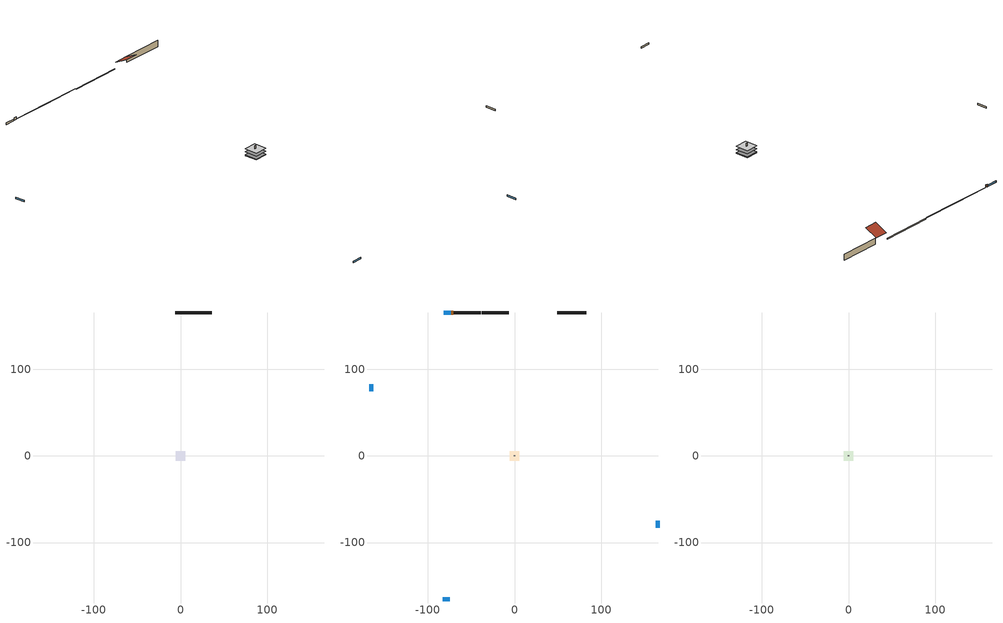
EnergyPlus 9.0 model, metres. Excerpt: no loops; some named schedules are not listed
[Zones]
crawlspace
 floor foundation (SlabConstruction): -5.28,-5.28 -5.28,5.28 5.28,5.28 5.28,-5.28 z0
 wall foundation (FndWallConstruction): 36.36,165.76 -5.87,165.76 z0:0.61
living
 floor to crawlspace (FndCeilingConstruction Reversed): 5.28,-5.28 5.28,5.28 -5.28,5.28 -5.28,-5.28 z0.61
 floor adiabatic (AdiabaticFloorConstruction): 5.28,5.28 5.28,-5.28 -5.28,-5.28 -5.28,5.28 z3.05
 wall outside (WallConstruction): 82.88,165.76 49.21,165.76 z0.61:5.49
 wall outside (RimJoistConstruction): -6.8,165.76 -37.95,165.76 z0.61:0.91
 wall outside (RimJoistConstruction 1): -38.88,165.76 -70.04,165.76 z0.61:0.91
 wall outside (AdiabaticWallConstruction 1): -70.96,165.76 -72.79,165.76 z0.61:2.64
 wall outside (AdiabaticWallConstruction): 165.76,-82.88 165.76,-74.65 / -73.72,165.76 -81.95,165.76 / -82.88,-165.76 -74.65,-165.76 / -165.76,82.88 -165.76,74.65 z0.61:1.83
 wall to unfinished attic (WallConstruction 1 Reversed): -0.61,0 0.61,0 z5.49:7.92
 window (WindowConstruction 2): 165.76,-82.88 165.76,-74.65 z0.61:1.83
 window (WindowConstruction): -73.72,165.76 -81.95,165.76 z0.61:1.83
 window (WindowConstruction 1): -82.88,-165.76 -74.65,-165.76 z0.61:1.83
 window (WindowConstruction 3): -165.76,82.88 -165.76,74.65 z0.61:1.83
 door (Door): -70.97,165.76 -72.79,165.76 z0.61:2.64
unfinished attic
 floor to living (FloorConstruction): -5.28,-5.28 -5.28,5.28 5.28,5.28 5.28,-5.28 z5.49
 roof outside (RoofConstruction): 37.29,165.76,5.49 37.29,155.93,10.4 48.28,155.93,10.4 48.28,165.76,5.49
[Building]
Building 1: Terrain=Suburbs
[Site:Location]
Denver Intl Ap_CO_USA: Latitude {deg}=39.83; Longitude {deg}=-104.65; Time Zone {hr}=-7; Elevation {m}=1650
[Site:GroundTemperature:Deep]
10.8753, 10.8753, 10.8753, 10.8753, 10.8753, 10.8753, 10.8753, 10.8753, 10.8753, 10.8753, 10.8753, 10.8753
[Site:WaterMainsTemperature]
Calculation Method=Schedule; Temperature Schedule=Schedule Fixed Interval 1; Annual Average Outdoor Air Temperature {C}=10.8753; Maximum Difference In Monthly Average Outdoor Air Temperatures {deltaC}=23.1524
[Material] Roughness=Rough; Thermal Absorptance=0.9
Name | Thickness {m} | Conductivity {W/m-K} | Density {kg/m3} | Specific Heat {J/kg-K} | Solar Absorptance | Visible Absorptance
Asphalt Shingles&#44 Dark | 0.009525 | 0.162714 | 1121.4 | 1465.45 | 0.75 | 0.75
Concrete 8.0 in. | 0.2032 | 1.803125 | 2242.8 | 837.4 | 0.7 | 0.7
DoorMaterial | 0.04445 | 0.127484 | 512.64 | 1214.23 | 0.7 | 0.7
Drywall 0.5 in. | 0.0127 | 0.160291 | 801 | 837.4 | 0.5 | 0.1
Floor Covering | 0.0127 | 0.0433444 | 54.468 | 1339.84 | 0.9 | 0.7
FloorFinStudAndAirFloor | 0.1397 | 0.562884 | 67.691 | 1210.98 | 0.7 | 0.7
FloorIns | 0.1397 | 0.0306772 | 92.3553 | 1139.71 | 0.7 | 0.7
FloorUATrussandIns | 0.1397 | 0.0217473 | 70.6482 | 1180.43 | 0.7 | 0.7
FoundationExtVertIns | 0.150178 | 0.029427 | 32.04 | 1214.23 | 0.7 | 0.7
Plywood 0.75 in. | 0.01905 | 0.115458 | 512.64 | 1214.23 | 0.7 | 0.7
res furniture material living | 0.06096 | 0.115458 | 640.8 | 1214.23 | 0.6 | 0.1
RimJoistSheathing | 0.0508 | 0.115458 | 512.64 | 1214.23 | 0.7 | 0.7
RimJoistStudAndCavity | 0.0508 | 0.124908 | 125.044 | 1163.47 | 0.7 | 0.7
RoofUARoofIns | 0.0889 | 1.16678 | 78.34581 | 1123.46 | 0.7 | 0.7
Soil 0.5 in. | 0.0127 | 1.731 | 1842.3 | 418.7 | 0.7 | 0.7
Stucco&#44 Medium/Dark | 0.0254 | 0.649125 | 1281.6 | 879.27 | 0.75 | 0.75
WallRigidIns | 0.051816 | 0.029427 | 32.04 | 1214.23 | 0.75 | 0.75
WallSheathing | 0.0127 | 0.115458 | 512.64 | 1214.23 | 0.7 | 0.7
WallStudAndCavity | 0.1397 | 0.189632 | 139.0536 | 1170.24 | 0.7 | 0.7
WallStudAndCavity 1 | 0.0889 | 0.402102 | 83.0341 | 1211.67 | 0.7 | 0.7
WallStudAndCavity 2 | 0.1397 | 0.155283 | 139.0536 | 1170.24 | 0.7 | 0.7
WallStudAndCavity 3 | 0.0889 | 0.397942 | 83.0341 | 1211.67 | 0.7 | 0.7
Wood Floor | 0.015875 | 0.115458 | 544.68 | 1214.23 | 0.7 | 0.7
Wood&#44 Light; Wood&#44 Light 1; Wood&#44 Light 2 | 0.0254 | 0.102417 | 544.68 | 1172.36 | 0.75 | 0.75
[WindowMaterial:Shade] Solar Transmittance=0.822706; Solar Reflectance=0.177284; Visible Transmittance=0.822706; Visible Reflectance=0.177284; Infrared Hemispherical Emissivity=1e-005; Infrared Transmittance=0.822706; Thickness {m}=0.0001; Conductivity {W/m-K}=10000; Shade to Glass Distance {m}=0.001; Top Opening Multiplier=0; Bottom Opening Multiplier=0; Left-Side Opening Multiplier=0; Right-Side Opening Multiplier=0; Airflow Permeability=0
CoolingShade; CoolingShade 1; CoolingShade 2; CoolingShade 3
[WindowMaterial:SimpleGlazingSystem]
WindowMaterial: U-Factor {W/m2-K}=1.9873; Solar Heat Gain Coefficient=0.34
[Construction]
AdiabaticFloorConstruction: FloorFinStudAndAirFloor, Plywood 0.75 in., Wood Floor, Floor Covering
AdiabaticWallConstruction; AdiabaticWallConstruction 1: Stucco&#44 Medium/Dark, WallStudAndCavity 1, Drywall 0.5 in.
Door: DoorMaterial
FloorConstruction: FloorUATrussandIns, Drywall 0.5 in.
FndCeilingConstruction Reversed: Floor Covering, Plywood 0.75 in., FloorIns
FndWallConstruction: Concrete 8.0 in.
PartitionWallConstruction: WallStudAndCavity 3, Drywall 0.5 in.
res furniture construction living: res furniture material living
RimJoistConstruction: Wood&#44 Light 1, WallRigidIns, RimJoistSheathing, RimJoistStudAndCavity, Drywall 0.5 in.
RimJoistConstruction 1: Wood&#44 Light 2, WallRigidIns, RimJoistSheathing, RimJoistStudAndCavity, Drywall 0.5 in.
RoofConstruction: Asphalt Shingles&#44 Dark, WallSheathing, RoofUARoofIns
SlabConstruction: Soil 0.5 in.
WallConstruction: Wood&#44 Light, WallRigidIns, WallSheathing, WallStudAndCavity, Drywall 0.5 in.
WallConstruction 1 Reversed: Drywall 0.5 in., WallStudAndCavity 2, WallSheathing, WallRigidIns
WindowConstruction; WindowConstruction 1; WindowConstruction 2; WindowConstruction 3: WindowMaterial
[Zone]
Name | Volume {m3}
crawlspace | 67.9564
living | 577.664
unfinished attic | 98.0924
[ZoneInfiltration:DesignFlowRate] Schedule=Always On Discrete
Name | Zone or ZoneList | Design Flow Rate Calculation Method | Air Changes per Hour {1/hr} | Constant Term Coefficient | Temperature Term Coefficient | Velocity Term Coefficient | Velocity Squared Term Coefficient | Design Flow Rate {m3/s}
res infil|crawlspace | crawlspace | AirChanges/Hour | 0.00666667 | 1 | 0 | 0 | 0
res infil_1 flow; res nv_1 flow | living | Flow/Zone |  |  |  |  |  | 0
[InternalMass] Zone=living; Surface Area {m2}=222.967
Name | Construction
living Partition | PartitionWallConstruction
res furniture mass living | res furniture construction living
[People]
res occupants|living: Zone or ZoneList=living; Number of People Schedule=res occupants schedule; Number of People Calculation Method=People; Number of People=3; Fraction Radiant=0.314171; Sensible Heat Fraction=0.56303; Activity Level Schedule=Schedule Ruleset 1; Carbon Dioxide Generation Rate {m3/s-W}=0; Enable ASHRAE 55 Comfort Warnings=No; Mean Radiant Temperature Calculation Type=ZoneAveraged
[Lights]
res lighting living: Zone or ZoneList=living; Schedule=res lighting schedule; Design Level Calculation Method=LightingLevel; Lighting Level {W}=715.057; Return Air Fraction=0; Fraction Radiant=0.6; Fraction Visible=0.2; Fraction Replaceable=1
[ElectricEquipment] Zone or ZoneList=living; Design Level Calculation Method=EquipmentLevel
Name | Schedule | Design Level {W} | Fraction Latent | Fraction Radiant | Fraction Lost
res cd electric | res cd electric | 217.672 | 0.0148467 | 0.0802375 | 0.851424
res cw | Hot Water Draw Profile | 14.3155 | 0.0307085 | 0.159377 | 0.703663
res dw | Hot Water Draw Profile | 35.0756 | 0.300795 | 0.180477 | 0.39841
res infil_1 bath fan; res infil_1 range fan | Always On Discrete | 0 | 0 | 0 | 1
res infil_1 house fan | Always On Discrete | 0 | 0 | 0 | 0.5
res misc plug loads|living | res misc plug loads schedule | 533.437 | 0.0446692 | 0.512755 | 0.100739
res misc television | res misc plug loads schedule | 151.434 | 0 | 0.6 | 0
res range electric | res range electric | 201.331 | 0.0799894 | 0.4318 | 0.200344
res refrig | res refrig | 103.632 | 0 | 0.6 | 0
[OtherEquipment] Fuel Type=None; Zone or ZoneList=living; Schedule=res shower; Design Level Calculation Method=EquipmentLevel; Fraction Lost=0
Name | Design Level {W} | Fraction Latent | Fraction Radiant
res shower Latent | 59.1687 | 1 | 0
res shower Sensible | -58.3132 | 0 | 0.6
[ZoneInfiltration:EffectiveLeakageArea]
res infil|unfinished attic: Zone=unfinished attic; Schedule=Always On Discrete; Effective Air Leakage Area {cm2}=3716.12; Stack Coefficient=0.000341552; Wind Coefficient=3.46961e-05
[WindowShadingControl] Zone=living; Shading Type=InteriorShade; Shading Control Type=OnIfScheduleAllows; Shading Control Is Scheduled=Yes; Glare Control Is Active=No; Multiple Surface Control Type=Group
Name | Schedule | Shading Device Material | Fenestration Surface Name 1
WindowShadingControl | Window shading schedule | CoolingShade | Window_agwall-1_north
WindowShadingControl 1 | Window shading schedule 1 | CoolingShade 1 | Window_agwall-1_south
WindowShadingControl 2 | Window shading schedule 2 | CoolingShade 2 | Window_agwall-1_east
WindowShadingControl 3 | Window shading schedule 3 | CoolingShade 3 | Window_agwall-1_west
[SurfaceProperty:ExposedFoundationPerimeter]
Foundation_Slab: Exposed Perimeter Calculation Method=TotalExposedPerimeter; Total Exposed Perimeter {m}=42.2331; Exposed Perimeter Fraction=1
[Foundation:Kiva]
Foundation Kiva 1: Interior Horizontal Insulation Depth {m}=0; Exterior Horizontal Insulation Width {m}=0; Exterior Vertical Insulation Material=FoundationExtVertIns; Exterior Vertical Insulation Depth {m}=0.6096; Wall Height Above Grade {m}=0.2032; Wall Depth Below Slab {m}=0.2032; Footing Depth {m}=0.3
[Foundation:Kiva:Settings]
Soil Conductivity {W/m-K}=1.731; Soil Density {kg/m3}=1842.3; Soil Specific Heat {J/kg-K}=418.7; Ground Solar Absorptivity=0.9; Ground Thermal Absorptivity=0.9; Ground Surface Roughness {m}=0.03; Far-Field Width {m}=40; Deep-Ground Boundary Condition=ZeroFlux; Deep-Ground Depth {m}=40; Minimum Cell Dimension {m}=0.02; Maximum Cell Growth Coefficient=1.5; Simulation Timestep=Hourly
[Exterior:Lights]
res lighting exterior: Schedule=res lighting schedule; Design Level {W}=66.2368
[Schedule:Week:Daily]
res occupants schedule Week Rule - Jan1-Jan6: Schedule Day 5, res occupants schedule allday1, res occupants schedule allday1, res occupants schedule allday1, res occupants schedule allday1, res occupants schedule allday1, res occupants schedule allday1, Schedule Day 5, Schedule Day 5, Schedule Day 5, Schedule Day 5, Schedule Day 5
res occupants schedule Week Rule - Jan7-Jan27: res occupants schedule allday1, res occupants schedule allday1, res occupants schedule allday1, res occupants schedule allday1, res occupants schedule allday1, res occupants schedule allday1, res occupants schedule allday1, Schedule Day 5, Schedule Day 5, Schedule Day 5, Schedule Day 5, Schedule Day 5
res occupants schedule Week Rule - Jan28-Feb3: res occupants schedule allday1, res occupants schedule allday1, res occupants schedule allday1, res occupants schedule allday1, res occupants schedule allday2, res occupants schedule allday2, res occupants schedule allday2, Schedule Day 5, Schedule Day 5, Schedule Day 5, Schedule Day 5, Schedule Day 5
res occupants schedule Week Rule - Feb4-Feb24: res occupants schedule allday2, res occupants schedule allday2, res occupants schedule allday2, res occupants schedule allday2, res occupants schedule allday2, res occupants schedule allday2, res occupants schedule allday2, Schedule Day 5, Schedule Day 5, Schedule Day 5, Schedule Day 5, Schedule Day 5
res occupants schedule Week Rule - Feb25-Mar3: res occupants schedule allday2, res occupants schedule allday2, res occupants schedule allday2, res occupants schedule allday2, res occupants schedule allday3, res occupants schedule allday3, res occupants schedule allday3, Schedule Day 5, Schedule Day 5, Schedule Day 5, Schedule Day 5, Schedule Day 5
res occupants schedule Week Rule - Mar4-Mar31: res occupants schedule allday3, res occupants schedule allday3, res occupants schedule allday3, res occupants schedule allday3, res occupants schedule allday3, res occupants schedule allday3, res occupants schedule allday3, Schedule Day 5, Schedule Day 5, Schedule Day 5, Schedule Day 5, Schedule Day 5
res occupants schedule Week Rule - Apr1-Apr28: res occupants schedule allday4, res occupants schedule allday4, res occupants schedule allday4, res occupants schedule allday4, res occupants schedule allday4, res occupants schedule allday4, res occupants schedule allday4, Schedule Day 5, Schedule Day 5, Schedule Day 5, Schedule Day 5, Schedule Day 5
res occupants schedule Week Rule - Apr29-May5: res occupants schedule allday4, res occupants schedule allday4, res occupants schedule allday5, res occupants schedule allday5, res occupants schedule allday5, res occupants schedule allday5, res occupants schedule allday5, Schedule Day 5, Schedule Day 5, Schedule Day 5, Schedule Day 5, Schedule Day 5
res occupants schedule Week Rule - May6-May26: res occupants schedule allday5, res occupants schedule allday5, res occupants schedule allday5, res occupants schedule allday5, res occupants schedule allday5, res occupants schedule allday5, res occupants schedule allday5, Schedule Day 5, Schedule Day 5, Schedule Day 5, Schedule Day 5, Schedule Day 5
res occupants schedule Week Rule - May27-Jun2: res occupants schedule allday5, res occupants schedule allday5, res occupants schedule allday5, res occupants schedule allday5, res occupants schedule allday5, res occupants schedule allday6, res occupants schedule allday6, Schedule Day 5, Schedule Day 5, Schedule Day 5, Schedule Day 5, Schedule Day 5
res occupants schedule Week Rule - Jun3-Jun30: res occupants schedule allday6, res occupants schedule allday6, res occupants schedule allday6, res occupants schedule allday6, res occupants schedule allday6, res occupants schedule allday6, res occupants schedule allday6, Schedule Day 5, Schedule Day 5, Schedule Day 5, Schedule Day 5, Schedule Day 5
res occupants schedule Week Rule - Jul1-Jul28: res occupants schedule allday7, res occupants schedule allday7, res occupants schedule allday7, res occupants schedule allday7, res occupants schedule allday7, res occupants schedule allday7, res occupants schedule allday7, Schedule Day 5, Schedule Day 5, Schedule Day 5, Schedule Day 5, Schedule Day 5
res occupants schedule Week Rule - Jul29-Aug4: res occupants schedule allday7, res occupants schedule allday7, res occupants schedule allday7, res occupants schedule allday8, res occupants schedule allday8, res occupants schedule allday8, res occupants schedule allday8, Schedule Day 5, Schedule Day 5, Schedule Day 5, Schedule Day 5, Schedule Day 5
res occupants schedule Week Rule - Aug5-Aug25: res occupants schedule allday8, res occupants schedule allday8, res occupants schedule allday8, res occupants schedule allday8, res occupants schedule allday8, res occupants schedule allday8, res occupants schedule allday8, Schedule Day 5, Schedule Day 5, Schedule Day 5, Schedule Day 5, Schedule Day 5
res occupants schedule Week Rule - Aug26-Sep1: res occupants schedule allday8, res occupants schedule allday8, res occupants schedule allday8, res occupants schedule allday8, res occupants schedule allday8, res occupants schedule allday8, res occupants schedule allday9, Schedule Day 5, Schedule Day 5, Schedule Day 5, Schedule Day 5, Schedule Day 5
res occupants schedule Week Rule - Sep2-Sep29: res occupants schedule allday9, res occupants schedule allday9, res occupants schedule allday9, res occupants schedule allday9, res occupants schedule allday9, res occupants schedule allday9, res occupants schedule allday9, Schedule Day 5, Schedule Day 5, Schedule Day 5, Schedule Day 5, Schedule Day 5
res occupants schedule Week Rule - Sep30-Oct6: res occupants schedule allday9, res occupants schedule allday10, res occupants schedule allday10, res occupants schedule allday10, res occupants schedule allday10, res occupants schedule allday10, res occupants schedule allday10, Schedule Day 5, Schedule Day 5, Schedule Day 5, Schedule Day 5, Schedule Day 5
res occupants schedule Week Rule - Oct7-Oct27: res occupants schedule allday10, res occupants schedule allday10, res occupants schedule allday10, res occupants schedule allday10, res occupants schedule allday10, res occupants schedule allday10, res occupants schedule allday10, Schedule Day 5, Schedule Day 5, Schedule Day 5, Schedule Day 5, Schedule Day 5
res occupants schedule Week Rule - Oct28-Nov3: res occupants schedule allday10, res occupants schedule allday10, res occupants schedule allday10, res occupants schedule allday10, res occupants schedule allday11, res occupants schedule allday11, res occupants schedule allday11, Schedule Day 5, Schedule Day 5, Schedule Day 5, Schedule Day 5, Schedule Day 5
res occupants schedule Week Rule - Nov4-Nov24: res occupants schedule allday11, res occupants schedule allday11, res occupants schedule allday11, res occupants schedule allday11, res occupants schedule allday11, res occupants schedule allday11, res occupants schedule allday11, Schedule Day 5, Schedule Day 5, Schedule Day 5, Schedule Day 5, Schedule Day 5
res occupants schedule Week Rule - Nov25-Dec1: res occupants schedule allday11, res occupants schedule allday11, res occupants schedule allday11, res occupants schedule allday11, res occupants schedule allday11, res occupants schedule allday11, res occupants schedule allday12, Schedule Day 5, Schedule Day 5, Schedule Day 5, Schedule Day 5, Schedule Day 5
res occupants schedule Week Rule - Dec2-Dec31: res occupants schedule allday12, res occupants schedule allday12, res occupants schedule allday12, res occupants schedule allday12, res occupants schedule allday12, res occupants schedule allday12, res occupants schedule allday12, Schedule Day 5, Schedule Day 5, Schedule Day 5, Schedule Day 5, Schedule Day 5
Schedule Ruleset 1 Week Rule - Jan1-Dec31: Schedule Day 6, Schedule Day 6, Schedule Day 6, Schedule Day 6, Schedule Day 6, Schedule Day 6, Schedule Day 6, Schedule Day 6, Schedule Day 6, Schedule Day 6, Schedule Day 6, Schedule Day 6
[Schedule:Year]
res lighting schedule: res lighting schedule Week Rule - Jan1-Jan6, 1, 1, 1, 6, res lighting schedule Week Rule - Jan7-Jan27, 1, 7, 1, 27, res lighting schedule Week Rule - Jan28-Feb3, 1, 28, 2, 3, res lighting schedule Week Rule - Feb4-Feb24, 2, 4, 2, 24, res lighting schedule Week Rule - Feb25-Mar3, 2, 25, 3, 3, res lighting schedule Week Rule - Mar4-Mar31, 3, 4, 3, 31, res lighting schedule Week Rule - Apr1-Apr28, 4, 1, 4, 28, res lighting schedule Week Rule - Apr29-May5, 4, 29, 5, 5, res lighting schedule Week Rule - May6-May26, 5, 6, 5, 26, res lighting schedule Week Rule - May27-Jun2, 5, 27, 6, 2, res lighting schedule Week Rule - Jun3-Jun30, 6, 3, 6, 30, res lighting schedule Week Rule - Jul1-Jul28, 7, 1, 7, 28, res lighting schedule Week Rule - Jul29-Aug4, 7, 29, 8, 4, res lighting schedule Week Rule - Aug5-Aug25, 8, 5, 8, 25, res lighting schedule Week Rule - Aug26-Sep1, 8, 26, 9, 1, res lighting schedule Week Rule - Sep2-Sep29, 9, 2, 9, 29, res lighting schedule Week Rule - Sep30-Oct6, 9, 30, 10, 6, res lighting schedule Week Rule - Oct7-Oct27, 10, 7, 10, 27, res lighting schedule Week Rule - Oct28-Nov3, 10, 28, 11, 3, res lighting schedule Week Rule - Nov4-Nov24, 11, 4, 11, 24, res lighting schedule Week Rule - Nov25-Dec1, 11, 25, 12, 1, res lighting schedule Week Rule - Dec2-Dec31, 12, 2, 12, 31
res cd electric: res cd electric Week Rule - Jan1-Jan6, 1, 1, 1, 6, res cd electric Week Rule - Jan7-Jan27, 1, 7, 1, 27, res cd electric Week Rule - Jan28-Feb3, 1, 28, 2, 3, res cd electric Week Rule - Feb4-Feb24, 2, 4, 2, 24, res cd electric Week Rule - Feb25-Mar3, 2, 25, 3, 3, res cd electric Week Rule - Mar4-Mar31, 3, 4, 3, 31, res cd electric Week Rule - Apr1-Apr28, 4, 1, 4, 28, res cd electric Week Rule - Apr29-May5, 4, 29, 5, 5, res cd electric Week Rule - May6-May26, 5, 6, 5, 26, res cd electric Week Rule - May27-Jun2, 5, 27, 6, 2, res cd electric Week Rule - Jun3-Jun30, 6, 3, 6, 30, res cd electric Week Rule - Jul1-Jul28, 7, 1, 7, 28, res cd electric Week Rule - Jul29-Aug4, 7, 29, 8, 4, res cd electric Week Rule - Aug5-Aug25, 8, 5, 8, 25, res cd electric Week Rule - Aug26-Sep1, 8, 26, 9, 1, res cd electric Week Rule - Sep2-Sep29, 9, 2, 9, 29, res cd electric Week Rule - Sep30-Oct6, 9, 30, 10, 6, res cd electric Week Rule - Oct7-Oct27, 10, 7, 10, 27, res cd electric Week Rule - Oct28-Nov3, 10, 28, 11, 3, res cd electric Week Rule - Nov4-Nov24, 11, 4, 11, 24, res cd electric Week Rule - Nov25-Dec1, 11, 25, 12, 1, res cd electric Week Rule - Dec2-Dec31, 12, 2, 12, 31
res misc plug loads schedule: res misc plug loads schedule Week Rule - Jan1-Jan6, 1, 1, 1, 6, res misc plug loads schedule Week Rule - Jan7-Jan27, 1, 7, 1, 27, res misc plug loads schedule Week Rule - Jan28-Feb3, 1, 28, 2, 3, res misc plug loads schedule Week Rule - Feb4-Feb24, 2, 4, 2, 24, res misc plug loads schedule Week Rule - Feb25-Mar3, 2, 25, 3, 3, res misc plug loads schedule Week Rule - Mar4-Mar31, 3, 4, 3, 31, res misc plug loads schedule Week Rule - Apr1-Apr28, 4, 1, 4, 28, res misc plug loads schedule Week Rule - Apr29-May5, 4, 29, 5, 5, res misc plug loads schedule Week Rule - May6-May26, 5, 6, 5, 26, res misc plug loads schedule Week Rule - May27-Jun2, 5, 27, 6, 2, res misc plug loads schedule Week Rule - Jun3-Jun30, 6, 3, 6, 30, res misc plug loads schedule Week Rule - Jul1-Jul28, 7, 1, 7, 28, res misc plug loads schedule Week Rule - Jul29-Aug4, 7, 29, 8, 4, res misc plug loads schedule Week Rule - Aug5-Aug25, 8, 5, 8, 25, res misc plug loads schedule Week Rule - Aug26-Sep1, 8, 26, 9, 1, res misc plug loads schedule Week Rule - Sep2-Sep29, 9, 2, 9, 29, res misc plug loads schedule Week Rule - Sep30-Oct6, 9, 30, 10, 6, res misc plug loads schedule Week Rule - Oct7-Oct27, 10, 7, 10, 27, res misc plug loads schedule Week Rule - Oct28-Nov3, 10, 28, 11, 3, res misc plug loads schedule Week Rule - Nov4-Nov24, 11, 4, 11, 24, res misc plug loads schedule Week Rule - Nov25-Dec1, 11, 25, 12, 1, res misc plug loads schedule Week Rule - Dec2-Dec31, 12, 2, 12, 31
res occupants schedule: res occupants schedule Week Rule - Jan1-Jan6, 1, 1, 1, 6, res occupants schedule Week Rule - Jan7-Jan27, 1, 7, 1, 27, res occupants schedule Week Rule - Jan28-Feb3, 1, 28, 2, 3, res occupants schedule Week Rule - Feb4-Feb24, 2, 4, 2, 24, res occupants schedule Week Rule - Feb25-Mar3, 2, 25, 3, 3, res occupants schedule Week Rule - Mar4-Mar31, 3, 4, 3, 31, res occupants schedule Week Rule - Apr1-Apr28, 4, 1, 4, 28, res occupants schedule Week Rule - Apr29-May5, 4, 29, 5, 5, res occupants schedule Week Rule - May6-May26, 5, 6, 5, 26, res occupants schedule Week Rule - May27-Jun2, 5, 27, 6, 2, res occupants schedule Week Rule - Jun3-Jun30, 6, 3, 6, 30, res occupants schedule Week Rule - Jul1-Jul28, 7, 1, 7, 28, res occupants schedule Week Rule - Jul29-Aug4, 7, 29, 8, 4, res occupants schedule Week Rule - Aug5-Aug25, 8, 5, 8, 25, res occupants schedule Week Rule - Aug26-Sep1, 8, 26, 9, 1, res occupants schedule Week Rule - Sep2-Sep29, 9, 2, 9, 29, res occupants schedule Week Rule - Sep30-Oct6, 9, 30, 10, 6, res occupants schedule Week Rule - Oct7-Oct27, 10, 7, 10, 27, res occupants schedule Week Rule - Oct28-Nov3, 10, 28, 11, 3, res occupants schedule Week Rule - Nov4-Nov24, 11, 4, 11, 24, res occupants schedule Week Rule - Nov25-Dec1, 11, 25, 12, 1, res occupants schedule Week Rule - Dec2-Dec31, 12, 2, 12, 31
res range electric: res range electric Week Rule - Jan1-Jan6, 1, 1, 1, 6, res range electric Week Rule - Jan7-Jan27, 1, 7, 1, 27, res range electric Week Rule - Jan28-Feb3, 1, 28, 2, 3, res range electric Week Rule - Feb4-Feb24, 2, 4, 2, 24, res range electric Week Rule - Feb25-Mar3, 2, 25, 3, 3, res range electric Week Rule - Mar4-Mar31, 3, 4, 3, 31, res range electric Week Rule - Apr1-Apr28, 4, 1, 4, 28, res range electric Week Rule - Apr29-May5, 4, 29, 5, 5, res range electric Week Rule - May6-May26, 5, 6, 5, 26, res range electric Week Rule - May27-Jun2, 5, 27, 6, 2, res range electric Week Rule - Jun3-Jun30, 6, 3, 6, 30, res range electric Week Rule - Jul1-Jul28, 7, 1, 7, 28, res range electric Week Rule - Jul29-Aug4, 7, 29, 8, 4, res range electric Week Rule - Aug5-Aug25, 8, 5, 8, 25, res range electric Week Rule - Aug26-Sep1, 8, 26, 9, 1, res range electric Week Rule - Sep2-Sep29, 9, 2, 9, 29, res range electric Week Rule - Sep30-Oct6, 9, 30, 10, 6, res range electric Week Rule - Oct7-Oct27, 10, 7, 10, 27, res range electric Week Rule - Oct28-Nov3, 10, 28, 11, 3, res range electric Week Rule - Nov4-Nov24, 11, 4, 11, 24, res range electric Week Rule - Nov25-Dec1, 11, 25, 12, 1, res range electric Week Rule - Dec2-Dec31, 12, 2, 12, 31
res refrig: res refrig Week Rule - Jan1-Jan6, 1, 1, 1, 6, res refrig Week Rule - Jan7-Jan27, 1, 7, 1, 27, res refrig Week Rule - Jan28-Feb3, 1, 28, 2, 3, res refrig Week Rule - Feb4-Feb24, 2, 4, 2, 24, res refrig Week Rule - Feb25-Mar3, 2, 25, 3, 3, res refrig Week Rule - Mar4-Mar31, 3, 4, 3, 31, res refrig Week Rule - Apr1-Apr28, 4, 1, 4, 28, res refrig Week Rule - Apr29-May5, 4, 29, 5, 5, res refrig Week Rule - May6-May26, 5, 6, 5, 26, res refrig Week Rule - May27-Jun2, 5, 27, 6, 2, res refrig Week Rule - Jun3-Jun30, 6, 3, 6, 30, res refrig Week Rule - Jul1-Jul28, 7, 1, 7, 28, res refrig Week Rule - Jul29-Aug4, 7, 29, 8, 4, res refrig Week Rule - Aug5-Aug25, 8, 5, 8, 25, res refrig Week Rule - Aug26-Sep1, 8, 26, 9, 1, res refrig Week Rule - Sep2-Sep29, 9, 2, 9, 29, res refrig Week Rule - Sep30-Oct6, 9, 30, 10, 6, res refrig Week Rule - Oct7-Oct27, 10, 7, 10, 27, res refrig Week Rule - Oct28-Nov3, 10, 28, 11, 3, res refrig Week Rule - Nov4-Nov24, 11, 4, 11, 24, res refrig Week Rule - Nov25-Dec1, 11, 25, 12, 1, res refrig Week Rule - Dec2-Dec31, 12, 2, 12, 31
res shower: res shower Week Rule - Jan1-Jan6, 1, 1, 1, 6, res shower Week Rule - Jan7-Jan27, 1, 7, 1, 27, res shower Week Rule - Jan28-Feb3, 1, 28, 2, 3, res shower Week Rule - Feb4-Feb24, 2, 4, 2, 24, res shower Week Rule - Feb25-Mar3, 2, 25, 3, 3, res shower Week Rule - Mar4-Mar31, 3, 4, 3, 31, res shower Week Rule - Apr1-Apr28, 4, 1, 4, 28, res shower Week Rule - Apr29-May5, 4, 29, 5, 5, res shower Week Rule - May6-May26, 5, 6, 5, 26, res shower Week Rule - May27-Jun2, 5, 27, 6, 2, res shower Week Rule - Jun3-Jun30, 6, 3, 6, 30, res shower Week Rule - Jul1-Jul28, 7, 1, 7, 28, res shower Week Rule - Jul29-Aug4, 7, 29, 8, 4, res shower Week Rule - Aug5-Aug25, 8, 5, 8, 25, res shower Week Rule - Aug26-Sep1, 8, 26, 9, 1, res shower Week Rule - Sep2-Sep29, 9, 2, 9, 29, res shower Week Rule - Sep30-Oct6, 9, 30, 10, 6, res shower Week Rule - Oct7-Oct27, 10, 7, 10, 27, res shower Week Rule - Oct28-Nov3, 10, 28, 11, 3, res shower Week Rule - Nov4-Nov24, 11, 4, 11, 24, res shower Week Rule - Nov25-Dec1, 11, 25, 12, 1, res shower Week Rule - Dec2-Dec31, 12, 2, 12, 31
Schedule Ruleset 1: Schedule Ruleset 1 Week Rule - Jan1-Dec31, 1, 1, 12, 31
Window shading schedule: Window shading schedule Week Rule - Jan1-Jan6, 1, 1, 1, 6, Window shading schedule Week Rule - Jan7-Jan27, 1, 7, 1, 27, Window shading schedule Week Rule - Jan28-Feb3, 1, 28, 2, 3, Window shading schedule Week Rule - Feb4-Feb24, 2, 4, 2, 24, Window shading schedule Week Rule - Feb25-Mar3, 2, 25, 3, 3, Window shading schedule Week Rule - Mar4-Mar31, 3, 4, 3, 31, Window shading schedule Week Rule - Apr1-Apr28, 4, 1, 4, 28, Window shading schedule Week Rule - Apr29-May5, 4, 29, 5, 5, Window shading schedule Week Rule - May6-May26, 5, 6, 5, 26, Window shading schedule Week Rule - May27-Jun2, 5, 27, 6, 2, Window shading schedule Week Rule - Jun3-Jun30, 6, 3, 6, 30, Window shading schedule Week Rule - Jul1-Jul28, 7, 1, 7, 28, Window shading schedule Week Rule - Jul29-Aug4, 7, 29, 8, 4, Window shading schedule Week Rule - Aug5-Aug25, 8, 5, 8, 25, Window shading schedule Week Rule - Aug26-Sep1, 8, 26, 9, 1, Window shading schedule Week Rule - Sep2-Sep29, 9, 2, 9, 29, Window shading schedule Week Rule - Sep30-Oct6, 9, 30, 10, 6, Window shading schedule Week Rule - Oct7-Oct27, 10, 7, 10, 27, Window shading schedule Week Rule - Oct28-Nov3, 10, 28, 11, 3, Window shading schedule Week Rule - Nov4-Nov24, 11, 4, 11, 24, Window shading schedule Week Rule - Nov25-Dec1, 11, 25, 12, 1, Window shading schedule Week Rule - Dec2-Dec31, 12, 2, 12, 31
Window shading schedule 1: Window shading schedule 1 Week Rule - Jan1-Jan6, 1, 1, 1, 6, Window shading schedule 1 Week Rule - Jan7-Jan27, 1, 7, 1, 27, Window shading schedule 1 Week Rule - Jan28-Feb3, 1, 28, 2, 3, Window shading schedule 1 Week Rule - Feb4-Feb24, 2, 4, 2, 24, Window shading schedule 1 Week Rule - Feb25-Mar3, 2, 25, 3, 3, Window shading schedule 1 Week Rule - Mar4-Mar31, 3, 4, 3, 31, Window shading schedule 1 Week Rule - Apr1-Apr28, 4, 1, 4, 28, Window shading schedule 1 Week Rule - Apr29-May5, 4, 29, 5, 5, Window shading schedule 1 Week Rule - May6-May26, 5, 6, 5, 26, Window shading schedule 1 Week Rule - May27-Jun2, 5, 27, 6, 2, Window shading schedule 1 Week Rule - Jun3-Jun30, 6, 3, 6, 30, Window shading schedule 1 Week Rule - Jul1-Jul28, 7, 1, 7, 28, Window shading schedule 1 Week Rule - Jul29-Aug4, 7, 29, 8, 4, Window shading schedule 1 Week Rule - Aug5-Aug25, 8, 5, 8, 25, Window shading schedule 1 Week Rule - Aug26-Sep1, 8, 26, 9, 1, Window shading schedule 1 Week Rule - Sep2-Sep29, 9, 2, 9, 29, Window shading schedule 1 Week Rule - Sep30-Oct6, 9, 30, 10, 6, Window shading schedule 1 Week Rule - Oct7-Oct27, 10, 7, 10, 27, Window shading schedule 1 Week Rule - Oct28-Nov3, 10, 28, 11, 3, Window shading schedule 1 Week Rule - Nov4-Nov24, 11, 4, 11, 24, Window shading schedule 1 Week Rule - Nov25-Dec1, 11, 25, 12, 1, Window shading schedule 1 Week Rule - Dec2-Dec31, 12, 2, 12, 31
Window shading schedule 2: Window shading schedule 2 Week Rule - Jan1-Jan6, 1, 1, 1, 6, Window shading schedule 2 Week Rule - Jan7-Jan27, 1, 7, 1, 27, Window shading schedule 2 Week Rule - Jan28-Feb3, 1, 28, 2, 3, Window shading schedule 2 Week Rule - Feb4-Feb24, 2, 4, 2, 24, Window shading schedule 2 Week Rule - Feb25-Mar3, 2, 25, 3, 3, Window shading schedule 2 Week Rule - Mar4-Mar31, 3, 4, 3, 31, Window shading schedule 2 Week Rule - Apr1-Apr28, 4, 1, 4, 28, Window shading schedule 2 Week Rule - Apr29-May5, 4, 29, 5, 5, Window shading schedule 2 Week Rule - May6-May26, 5, 6, 5, 26, Window shading schedule 2 Week Rule - May27-Jun2, 5, 27, 6, 2, Window shading schedule 2 Week Rule - Jun3-Jun30, 6, 3, 6, 30, Window shading schedule 2 Week Rule - Jul1-Jul28, 7, 1, 7, 28, Window shading schedule 2 Week Rule - Jul29-Aug4, 7, 29, 8, 4, Window shading schedule 2 Week Rule - Aug5-Aug25, 8, 5, 8, 25, Window shading schedule 2 Week Rule - Aug26-Sep1, 8, 26, 9, 1, Window shading schedule 2 Week Rule - Sep2-Sep29, 9, 2, 9, 29, Window shading schedule 2 Week Rule - Sep30-Oct6, 9, 30, 10, 6, Window shading schedule 2 Week Rule - Oct7-Oct27, 10, 7, 10, 27, Window shading schedule 2 Week Rule - Oct28-Nov3, 10, 28, 11, 3, Window shading schedule 2 Week Rule - Nov4-Nov24, 11, 4, 11, 24, Window shading schedule 2 Week Rule - Nov25-Dec1, 11, 25, 12, 1, Window shading schedule 2 Week Rule - Dec2-Dec31, 12, 2, 12, 31
Window shading schedule 3: Window shading schedule 3 Week Rule - Jan1-Jan6, 1, 1, 1, 6, Window shading schedule 3 Week Rule - Jan7-Jan27, 1, 7, 1, 27, Window shading schedule 3 Week Rule - Jan28-Feb3, 1, 28, 2, 3, Window shading schedule 3 Week Rule - Feb4-Feb24, 2, 4, 2, 24, Window shading schedule 3 Week Rule - Feb25-Mar3, 2, 25, 3, 3, Window shading schedule 3 Week Rule - Mar4-Mar31, 3, 4, 3, 31, Window shading schedule 3 Week Rule - Apr1-Apr28, 4, 1, 4, 28, Window shading schedule 3 Week Rule - Apr29-May5, 4, 29, 5, 5, Window shading schedule 3 Week Rule - May6-May26, 5, 6, 5, 26, Window shading schedule 3 Week Rule - May27-Jun2, 5, 27, 6, 2, Window shading schedule 3 Week Rule - Jun3-Jun30, 6, 3, 6, 30, Window shading schedule 3 Week Rule - Jul1-Jul28, 7, 1, 7, 28, Window shading schedule 3 Week Rule - Jul29-Aug4, 7, 29, 8, 4, Window shading schedule 3 Week Rule - Aug5-Aug25, 8, 5, 8, 25, Window shading schedule 3 Week Rule - Aug26-Sep1, 8, 26, 9, 1, Window shading schedule 3 Week Rule - Sep2-Sep29, 9, 2, 9, 29, Window shading schedule 3 Week Rule - Sep30-Oct6, 9, 30, 10, 6, Window shading schedule 3 Week Rule - Oct7-Oct27, 10, 7, 10, 27, Window shading schedule 3 Week Rule - Oct28-Nov3, 10, 28, 11, 3, Window shading schedule 3 Week Rule - Nov4-Nov24, 11, 4, 11, 24, Window shading schedule 3 Week Rule - Nov25-Dec1, 11, 25, 12, 1, Window shading schedule 3 Week Rule - Dec2-Dec31, 12, 2, 12, 31
[Schedule:Compact]
Schedule Fixed Interval 1: Through: 01/03, For: AllDays, Until: 24:00, 9.98111, Through: 01/04, For: AllDays, Until: 24:00, 9.92111, Through: 01/05, For: AllDays, Until: 24:00, 9.86222, Through: 01/06, For: AllDays, Until: 24:00, 9.80444, Through: 01/07, For: AllDays, Until: 24:00, 9.74833, Through: 01/08, For: AllDays, Until: 24:00, 9.69333, Through: 01/09, For: AllDays, Until: 24:00, 9.63944, Through: 01/10, For: AllDays, Until: 24:00, 9.58722, Through: 01/11, For: AllDays, Until: 24:00, 9.53667, Through: 01/12, For: AllDays, Until: 24:00, 9.48722, Through: 01/13, For: AllDays, Until: 24:00, 9.43889, Through: 01/14, For: AllDays, Until: 24:00, 9.39222, Through: 01/15, For: AllDays, Until: 24:00, 9.34722, Through: 01/16, For: AllDays, Until: 24:00, 9.30333, Through: 01/17, For: AllDays, Until: 24:00, 9.26111, Through: 01/18, For: AllDays, Until: 24:00, 9.22, Through: 01/19, For: AllDays, Until: 24:00, 9.18056, Through: 01/20, For: AllDays, Until: 24:00, 9.14278, Through: 01/21, For: AllDays, Until: 24:00, 9.10611, Through: 01/22, For: AllDays, Until: 24:00, 9.07111, Through: 01/23, For: AllDays, Until: 24:00, 9.03778, Through: 01/24, For: AllDays, Until: 24:00, 9.00611, Through: 01/25, For: AllDays, Until: 24:00, 8.97556, Through: 01/26, For: AllDays, Until: 24:00, 8.94722, Through: 01/27, For: AllDays, Until: 24:00, 8.92, Through: 01/28, For: AllDays, Until: 24:00, 8.89389, Through: 01/29, For: AllDays, Until: 24:00, 8.87, Through: 01/30, For: AllDays, Until: 24:00, 8.84778, Through: 01/31, For: AllDays, Until: 24:00, 8.82667, Through: 02/01, For: AllDays, Until: 24:00, 8.80722, Through: 02/02, For: AllDays, Until: 24:00, 8.78944, Through: 02/03, For: AllDays, Until: 24:00, 8.77333, Through: 02/04, For: AllDays, Until: 24:00, 8.75889, Through: 02/05, For: AllDays, Until: 24:00, 8.74611, Through: 02/06, For: AllDays, Until: 24:00, 8.735, Through: 02/07, For: AllDays, Until: 24:00, 8.725, Through: 02/08, For: AllDays, Until: 24:00, 8.71722, Through: 02/09, For: AllDays, Until: 24:00, 8.71056, Through: 02/10, For: AllDays, Until: 24:00, 8.70611, Through: 02/11, For: AllDays, Until: 24:00, 8.70278, Through: 02/12, For: AllDays, Until: 24:00, 8.70111, Through: 02/13, For: AllDays, Until: 24:00, 8.70167, Through: 02/14, For: AllDays, Until: 24:00, 8.70333, Through: 02/15, For: AllDays, Until: 24:00, 8.70667, Through: 02/16, For: AllDays, Until: 24:00, 8.71167, Through: 02/17, For: AllDays, Until: 24:00, 8.71833, Through: 02/18, For: AllDays, Until: 24:00, 8.72667, Through: 02/19, For: AllDays, Until: 24:00, 8.73667, Through: 02/20, For: AllDays, Until: 24:00, 8.74778, Through: 02/21, For: AllDays, Until: 24:00, 8.76111, Through: 02/22, For: AllDays, Until: 24:00, 8.77611, Through: 02/23, For: AllDays, Until: 24:00, 8.79222, Through: 02/24, For: AllDays, Until: 24:00, 8.81, Through: 02/25, For: AllDays, Until: 24:00, 8.82944, Through: 02/26, For: AllDays, Until: 24:00, 8.85111, Through: 02/27, For: AllDays, Until: 24:00, 8.87333, Through: 02/28, For: AllDays, Until: 24:00, 8.89778, Through: 03/01, For: AllDays, Until: 24:00, 8.92389, Through: 03/02, For: AllDays, Until: 24:00, 8.95111, Through: 03/03, For: AllDays, Until: 24:00, 8.98, Through: 03/04, For: AllDays, Until: 24:00, 9.01056, Through: 03/05, For: AllDays, Until: 24:00, 9.04278, Through: 03/06, For: AllDays, Until: 24:00, 9.07667, Through: 03/07, For: AllDays, Until: 24:00, 9.11167, Through: 03/08, For: AllDays, Until: 24:00, 9.14833, Through: 03/09, For: AllDays, Until: 24:00, 9.18667, Through: 03/10, For: AllDays, Until: 24:00, 9.22611, Through: 03/11, For: AllDays, Until: 24:00, 9.26722, Through: 03/12, For: AllDays, Until: 24:00, 9.31, Through: 03/13, For: AllDays, Until: 24:00, 9.35389, Through: 03/14, For: AllDays, Until: 24:00, 9.39944, Through: 03/15, For: AllDays, Until: 24:00, 9.44611, Through: 03/16, For: AllDays, Until: 24:00, 9.49444, Through: 03/17, For: AllDays, Until: 24:00, 9.54444, Through: 03/18, For: AllDays, Until: 24:00, 9.595, Through: 03/19, For: AllDays, Until: 24:00, 9.64778, Through: 03/20, For: AllDays, Until: 24:00, 9.70167, Through: 03/21, For: AllDays, Until: 24:00, 9.75667, Through: 03/22, For: AllDays, Until: 24:00, 9.81333, Through: 03/23, For: AllDays, Until: 24:00, 9.87111, Through: 03/24, For: AllDays, Until: 24:00, 9.93, Through: 03/25, For: AllDays, Until: 24:00, 9.99, Through: 03/26, For: AllDays, Until: 24:00, 10.0517, Through: 03/27, For: AllDays, Until: 24:00, 10.1144, Through: 03/28, For: AllDays, Until: 24:00, 10.1783, Through: 03/29, For: AllDays, Until: 24:00, 10.2439, Through: 03/30, For: AllDays, Until: 24:00, 10.31, Through: 03/31, For: AllDays, Until: 24:00, 10.3778, Through: 04/01, For: AllDays, Until: 24:00, 10.4461, Through: 04/02, For: AllDays, Until: 24:00, 10.5161, Through: 04/03, For: AllDays, Until: 24:00, 10.5867, Through: 04/04, For: AllDays, Until: 24:00, 10.6589, Through: 04/05, For: AllDays, Until: 24:00, 10.7317, Through: 04/06, For: AllDays, Until: 24:00, 10.8056, Through: 04/07, For: AllDays, Until: 24:00, 10.8811, Through: 04/08, For: AllDays, Until: 24:00, 10.9567, Through: 04/09, For: AllDays, Until: 24:00, 11.0339, Through: 04/10, For: AllDays, Until: 24:00, 11.1117, Through: 04/11, For: AllDays, Until: 24:00, 11.1906, Through: 04/12, For: AllDays, Until: 24:00, 11.27, Through: 04/13, For: AllDays, Until: 24:00, 11.3511, Through: 04/14, For: AllDays, Until: 24:00, 11.4322, Through: 04/15, For: AllDays, Until: 24:00, 11.5144, Through: 04/16, For: AllDays, Until: 24:00, 11.5978, Through: 04/17, For: AllDays, Until: 24:00, 11.6817, Through: 04/18, For: AllDays, Until: 24:00, 11.7661, Through: 04/19, For: AllDays, Until: 24:00, 11.8511, Through: 04/20, For: AllDays, Until: 24:00, 11.9372, Through: 04/21, For: AllDays, Until: 24:00, 12.0239, Through: 04/22, For: AllDays, Until: 24:00, 12.1111, Through: 04/23, For: AllDays, Until: 24:00, 12.1994, Through: 04/24, For: AllDays, Until: 24:00, 12.2878, Through: 04/25, For: AllDays, Until: 24:00, 12.3767, Through: 04/26, For: AllDays, Until: 24:00, 12.4667, Through: 04/27, For: AllDays, Until: 24:00, 12.5567, Through: 04/28, For: AllDays, Until: 24:00, 12.6472, Through: 04/29, For: AllDays, Until: 24:00, 12.7383, Through: 04/30, For: AllDays, Until: 24:00, 12.83, Through: 05/01, For: AllDays, Until: 24:00, 12.9222, Through: 05/02, For: AllDays, Until: 24:00, 13.0144, Through: 05/03, For: AllDays, Until: 24:00, 13.1072, Through: 05/04, For: AllDays, Until: 24:00, 13.2, Through: 05/05, For: AllDays, Until: 24:00, 13.2933, Through: 05/06, For: AllDays, Until: 24:00, 13.3872, Through: 05/07, For: AllDays, Until: 24:00, 13.4806, Through: 05/08, For: AllDays, Until: 24:00, 13.575, Through: 05/09, For: AllDays, Until: 24:00, 13.6689, Through: 05/10, For: AllDays, Until: 24:00, 13.7633, Through: 05/11, For: AllDays, Until: 24:00, 13.8578, Through: 05/12, For: AllDays, Until: 24:00, 13.9528, Through: 05/13, For: AllDays, Until: 24:00, 14.0472, Through: 05/14, For: AllDays, Until: 24:00, 14.1422, Through: 05/15, For: AllDays, Until: 24:00, 14.2367, Through: 05/16, For: AllDays, Until: 24:00, 14.3317, Through: 05/17, For: AllDays, Until: 24:00, 14.4267, Through: 05/18, For: AllDays, Until: 24:00, 14.5211, Through: 05/19, For: AllDays, Until: 24:00, 14.6156, Through: 05/20, For: AllDays, Until: 24:00, 14.71, Through: 05/21, For: AllDays, Until: 24:00, 14.8044, Through: 05/22, For: AllDays, Until: 24:00, 14.8983, Through: 05/23, For: AllDays, Until: 24:00, 14.9922, Through: 05/24, For: AllDays, Until: 24:00, 15.0861, Through: 05/25, For: AllDays, Until: 24:00, 15.1794, Through: 05/26, For: AllDays, Until: 24:00, 15.2728, Through: 05/27, For: AllDays, Until: 24:00, 15.3656, Through: 05/28, For: AllDays, Until: 24:00, 15.4578, Through: 05/29, For: AllDays, Until: 24:00, 15.55, Through: 05/30, For: AllDays, Until: 24:00, 15.6417, Through: 05/31, For: AllDays, Until: 24:00, 15.7333, Through: 06/01, For: AllDays, Until: 24:00, 15.8239, Through: 06/02, For: AllDays, Until: 24:00, 15.9144, Through: 06/03, For: AllDays, Until: 24:00, 16.0044, Through: 06/04, For: AllDays, Until: 24:00, 16.0933, Through: 06/05, For: AllDays, Until: 24:00, 16.1822, Through: 06/06, For: AllDays, Until: 24:00, 16.2706, Through: 06/07, For: AllDays, Until: 24:00, 16.3583, Through: 06/08, For: AllDays, Until: 24:00, 16.445, Through: 06/09, For: AllDays, Until: 24:00, 16.5311, Through: 06/10, For: AllDays, Until: 24:00, 16.6167, Through: 06/11, For: AllDays, Until: 24:00, 16.7017, Through: 06/12, For: AllDays, Until: 24:00, 16.7861, Through: 06/13, For: AllDays, Until: 24:00, 16.8694, Through: 06/14, For: AllDays, Until: 24:00, 16.9517, Through: 06/15, For: AllDays, Until: 24:00, 17.0339, Through: 06/16, For: AllDays, Until: 24:00, 17.1144, Through: 06/17, For: AllDays, Until: 24:00, 17.1944, Through: 06/18, For: AllDays, Until: 24:00, 17.2739, Through: 06/19, For: AllDays, Until: 24:00, 17.3522, Through: 06/20, For: AllDays, Until: 24:00, 17.4294, Through: 06/21, For: AllDays, Until: 24:00, 17.5061, Through: 06/22, For: AllDays, Until: 24:00, 17.5811, Through: 06/23, For: AllDays, Until: 24:00, 17.6556, Through: 06/24, For: AllDays, Until: 24:00, 17.7289, Through: 06/25, For: AllDays, Until: 24:00, 17.8017, Through: 06/26, For: AllDays, Until: 24:00, 17.8728, Through: 06/27, For: AllDays, Until: 24:00, 17.9428, Through: 06/28, For: AllDays, Until: 24:00, 18.0122, Through: 06/29, For: AllDays, Until: 24:00, 18.08, Through: 06/30, For: AllDays, Until: 24:00, 18.1467, Through: 07/01, For: AllDays, Until: 24:00, 18.2128, Through: 07/02, For: AllDays, Until: 24:00, 18.2772, Through: 07/03, For: AllDays, Until: 24:00, 18.3406, Through: 07/04, For: AllDays, Until: 24:00, 18.4022, Through: 07/05, For: AllDays, Until: 24:00, 18.4633, Through: 07/06, For: AllDays, Until: 24:00, 18.5228, Through: 07/07, For: AllDays, Until: 24:00, 18.5811, Through: 07/08, For: AllDays, Until: 24:00, 18.6378, Through: 07/09, For: AllDays, Until: 24:00, 18.6939, Through: 07/10, For: AllDays, Until: 24:00, 18.7478, Through: 07/11, For: AllDays, Until: 24:00, 18.8011, Through: 07/12, For: AllDays, Until: 24:00, 18.8528, Through: 07/13, For: AllDays, Until: 24:00, 18.9028, Through: 07/14, For: AllDays, Until: 24:00, 18.9517, Through: 07/15, For: AllDays, Until: 24:00, 18.9994, Through: 07/16, For: AllDays, Until: 24:00, 19.0456, Through: 07/17, For: AllDays, Until: 24:00, 19.09, Through: 07/18, For: AllDays, Until: 24:00, 19.1333, Through: 07/19, For: AllDays, Until: 24:00, 19.175, Through: 07/20, For: AllDays, Until: 24:00, 19.215, Through: 07/21, For: AllDays, Until: 24:00, 19.2539, Through: 07/22, For: AllDays, Until: 24:00, 19.2911, Through: 07/23, For: AllDays, Until: 24:00, 19.3267, Through: 07/24, For: AllDays, Until: 24:00, 19.3611, Through: 07/25, For: AllDays, Until: 24:00, 19.3939, Through: 07/26, For: AllDays, Until: 24:00, 19.425, Through: 07/27, For: AllDays, Until: 24:00, 19.4544, Through: 07/28, For: AllDays, Until: 24:00, 19.4828, Through: 07/29, For: AllDays, Until: 24:00, 19.5094, Through: 07/30, For: AllDays, Until: 24:00, 19.5339, Through: 07/31, For: AllDays, Until: 24:00, 19.5578, Through: 08/01, For: AllDays, Until: 24:00, 19.5794, Through: 08/02, For: AllDays, Until: 24:00, 19.5994, Through: 08/03, For: AllDays, Until: 24:00, 19.6183, Through: 08/04, For: AllDays, Until: 24:00, 19.635, Through: 08/05, For: AllDays, Until: 24:00, 19.6506, Through: 08/06, For: AllDays, Until: 24:00, 19.6644, Through: 08/07, For: AllDays, Until: 24:00, 19.6767, Through: 08/08, For: AllDays, Until: 24:00, 19.6872, Through: 08/09, For: AllDays, Until: 24:00, 19.6961, Through: 08/10, For: AllDays, Until: 24:00, 19.7033, Through: 08/11, For: AllDays, Until: 24:00, 19.7089, Through: 08/12, For: AllDays, Until: 24:00, 19.7128, Through: 08/13, For: AllDays, Until: 24:00, 19.7156, Through: 08/14, For: AllDays, Until: 24:00, 19.7161, Through: 08/15, For: AllDays, Until: 24:00, 19.715, Through: 08/16, For: AllDays, Until: 24:00, 19.7128, Through: 08/17, For: AllDays, Until: 24:00, 19.7089, Through: 08/18, For: AllDays, Until: 24:00, 19.7028, Through: 08/19, For: AllDays, Until: 24:00, 19.6956, Through: 08/20, For: AllDays, Until: 24:00, 19.6867, Through: 08/21, For: AllDays, Until: 24:00, 19.6761, Through: 08/22, For: AllDays, Until: 24:00, 19.6639, Through: 08/23, For: AllDays, Until: 24:00, 19.65, Through: 08/24, For: AllDays, Until: 24:00, 19.6344, Through: 08/25, For: AllDays, Until: 24:00, 19.6172, Through: 08/26, For: AllDays, Until: 24:00, 19.5989, Through: 08/27, For: AllDays, Until: 24:00, 19.5783, Through: 08/28, For: AllDays, Until: 24:00, 19.5567, Through: 08/29, For: AllDays, Until: 24:00, 19.5333, Through: 08/30, For: AllDays, Until: 24:00, 19.5083, Through: 08/31, For: AllDays, Until: 24:00, 19.4817, Through: 09/01, For: AllDays, Until: 24:00, 19.4533, Through: 09/02, For: AllDays, Until: 24:00, 19.4239, Through: 09/03, For: AllDays, Until: 24:00, 19.3922, Through: 09/04, For: AllDays, Until: 24:00, 19.3594, Through: 09/05, For: AllDays, Until: 24:00, 19.3256, Through: 09/06, For: AllDays, Until: 24:00, 19.2894, Through: 09/07, For: AllDays, Until: 24:00, 19.2522, Through: 09/08, For: AllDays, Until: 24:00, 19.2133, Through: 09/09, For: AllDays, Until: 24:00, 19.1733, Through: 09/10, For: AllDays, Until: 24:00, 19.1317, Through: 09/11, For: AllDays, Until: 24:00, 19.0883, Through: 09/12, For: AllDays, Until: 24:00, 19.0433, Through: 09/13, For: AllDays, Until: 24:00, 18.9972, Through: 09/14, For: AllDays, Until: 24:00, 18.95, Through: 09/15, For: AllDays, Until: 24:00, 18.9011, Through: 09/16, For: AllDays, Until: 24:00, 18.8506, Through: 09/17, For: AllDays, Until: 24:00, 18.7989, Through: 09/18, For: AllDays, Until: 24:00, 18.7461, Through: 09/19, For: AllDays, Until: 24:00, 18.6917, Through: 09/20, For: AllDays, Until: 24:00, 18.6356, Through: 09/21, For: AllDays, Until: 24:00, 18.5789, Through: 09/22, For: AllDays, Until: 24:00, 18.5206, Through: 09/23, For: AllDays, Until: 24:00, 18.4606, Through: 09/24, For: AllDays, Until: 24:00, 18.4, Through: 09/25, For: AllDays, Until: 24:00, 18.3378, Through: 09/26, For: AllDays, Until: 24:00, 18.2744, Through: 09/27, For: AllDays, Until: 24:00, 18.21, Through: 09/28, For: AllDays, Until: 24:00, 18.1444, Through: 09/29, For: AllDays, Until: 24:00, 18.0772, Through: 09/30, For: AllDays, Until: 24:00, 18.0094, Through: 10/01, For: AllDays, Until: 24:00, 17.94, Through: 10/02, For: AllDays, Until: 24:00, 17.87, Through: 10/03, For: AllDays, Until: 24:00, 17.7989, Through: 10/04, For: AllDays, Until: 24:00, 17.7261, Through: 10/05, For: AllDays, Until: 24:00, 17.6528, Through: 10/06, For: AllDays, Until: 24:00, 17.5783, Through: 10/07, For: AllDays, Until: 24:00, 17.5028, Through: 10/08, For: AllDays, Until: 24:00, 17.4267, Through: 10/09, For: AllDays, Until: 24:00, 17.3489, Through: 10/10, For: AllDays, Until: 24:00, 17.2706, Through: 10/11, For: AllDays, Until: 24:00, 17.1917, Through: 10/12, For: AllDays, Until: 24:00, 17.1111, Through: 10/13, For: AllDays, Until: 24:00, 17.0306, Through: 10/14, For: AllDays, Until: 24:00, 16.9483, Through: 10/15, For: AllDays, Until: 24:00, 16.8661, Through: 10/16, For: AllDays, Until: 24:00, 16.7828, Through: 10/17, For: AllDays, Until: 24:00, 16.6983, Through: 10/18, For: AllDays, Until: 24:00, 16.6133, Through: 10/19, For: AllDays, Until: 24:00, 16.5278, Through: 10/20, For: AllDays, Until: 24:00, 16.4417, Through: 10/21, For: AllDays, Until: 24:00, 16.3544, Through: 10/22, For: AllDays, Until: 24:00, 16.2672, Through: 10/23, For: AllDays, Until: 24:00, 16.1789, Through: 10/24, For: AllDays, Until: 24:00, 16.09, Through: 10/25, For: AllDays, Until: 24:00, 16.0006, Through: 10/26, For: AllDays, Until: 24:00, 15.9106, Through: 10/27, For: AllDays, Until: 24:00, 15.8206, Through: 10/28, For: AllDays, Until: 24:00, 15.7294, Through: 10/29, For: AllDays, Until: 24:00, 15.6383, Through: 10/30, For: AllDays, Until: 24:00, 15.5467, Through: 10/31, For: AllDays, Until: 24:00, 15.4544, Through: 11/01, For: AllDays, Until: 24:00, 15.3617, Through: 11/02, For: AllDays, Until: 24:00, 15.2689, Through: 11/03, For: AllDays, Until: 24:00, 15.1761, Through: 11/04, For: AllDays, Until: 24:00, 15.0822, Through: 11/05, For: AllDays, Until: 24:00, 14.9889, Through: 11/06, For: AllDays, Until: 24:00, 14.895, Through: 11/07, For: AllDays, Until: 24:00, 14.8006, Through: 11/08, For: AllDays, Until: 24:00, 14.7061, Through: 11/09, For: AllDays, Until: 24:00, 14.6117, Through: 11/10, For: AllDays, Until: 24:00, 14.5172, Through: 11/11, For: AllDays, Until: 24:00, 14.4228, Through: 11/12, For: AllDays, Until: 24:00, 14.3278, Through: 11/13, For: AllDays, Until: 24:00, 14.2333, Through: 11/14, For: AllDays, Until: 24:00, 14.1383, Through: 11/15, For: AllDays, Until: 24:00, 14.0433, Through: 11/16, For: AllDays, Until: 24:00, 13.9489, Through: 11/17, For: AllDays, Until: 24:00, 13.8544, Through: 11/18, For: AllDays, Until: 24:00, 13.76, Through: 11/19, For: AllDays, Until: 24:00, 13.6656, Through: 11/20, For: AllDays, Until: 24:00, 13.5711, Through: 11/21, For: AllDays, Until: 24:00, 13.4772, Through: 11/22, For: AllDays, Until: 24:00, 13.3833, Through: 11/23, For: AllDays, Until: 24:00, 13.2894, Through: 11/24, For: AllDays, Until: 24:00, 13.1961, Through: 11/25, For: AllDays, Until: 24:00, 13.1033, Through: 11/26, For: AllDays, Until: 24:00, 13.0106, Through: 11/27, For: AllDays, Until: 24:00, 12.9183, Through: 11/28, For: AllDays, Until: 24:00, 12.8267, Through: 11/29, For: AllDays, Until: 24:00, 12.735, Through: 11/30, For: AllDays, Until: 24:00, 12.6439, Through: 12/01, For: AllDays, Until: 24:00, 12.5533, Through: 12/02, For: AllDays, Until: 24:00, 12.4628, Through: 12/03, For: AllDays, Until: 24:00, 12.3733, Through: 12/04, For: AllDays, Until: 24:00, 12.2844, Through: 12/05, For: AllDays, Until: 24:00, 12.1956, Through: 12/06, For: AllDays, Until: 24:00, 12.1078, Through: 12/07, For: AllDays, Until: 24:00, 12.0206, Through: 12/08, For: AllDays, Until: 24:00, 11.9339, Through: 12/09, For: AllDays, Until: 24:00, 11.8478, Through: 12/10, For: AllDays, Until: 24:00, 11.7628, Through: 12/11, For: AllDays, Until: 24:00, 11.6783, Through: 12/12, For: AllDays, Until: 24:00, 11.5944, Through: 12/13, For: AllDays, Until: 24:00, 11.5111, Through: 12/14, For: AllDays, Until: 24:00, 11.4289, Through: 12/15, For: AllDays, Until: 24:00, 11.3478, Through: 12/16, For: AllDays, Until: 24:00, 11.2672, Through: 12/17, For: AllDays, Until: 24:00, 11.1872, Through: 12/18, For: AllDays, Until: 24:00, 11.1089, Through: 12/19, For: AllDays, Until: 24:00, 11.0306, Through: 12/20, For: AllDays, Until: 24:00, 10.9539, Through: 12/21, For: AllDays, Until: 24:00, 10.8778, Through: 12/22, For: AllDays, Until: 24:00, 10.8028, Through: 12/23, For: AllDays, Until: 24:00, 10.7289, Through: 12/24, For: AllDays, Until: 24:00, 10.6561, Through: 12/25, For: AllDays, Until: 24:00, 10.5839, Through: 12/26, For: AllDays, Until: 24:00, 10.5133, Through: 12/27, For: AllDays, Until: 24:00, 10.4433, Through: 12/28, For: AllDays, Until: 24:00, 10.375, Through: 12/29, For: AllDays, Until: 24:00, 10.3072, Through: 12/30, For: AllDays, Until: 24:00, 10.2411, Through: 12/31, For: AllDays, Until: 24:00, 10.1761, Through: 01/01, For: AllDays, Until: 24:00, 10.1122
[Schedule:Constant]
Always On Discrete: Hourly Value=1
